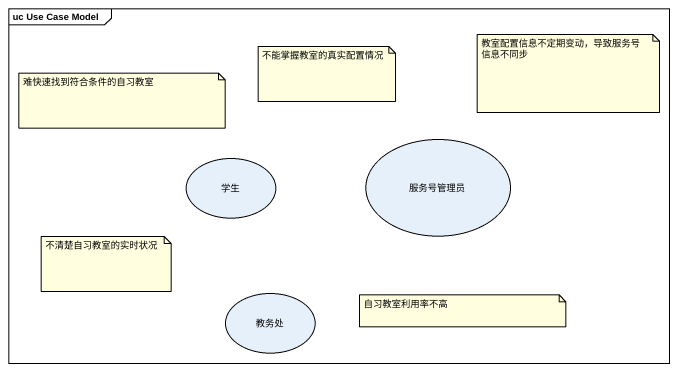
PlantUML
@startuml
mainframe uc Use Case Model
usecase 学生
usecase 服务号管理员
usecase 教务处
note as N1
  不能掌握教室的真实配置情况
end note
note as N2
  教室配置信息不定期变动，导致服务号信息不同步
end note
note as N3
  难快速找到符合条件的自习教室
end note
note as N4
  不清楚自习教室的实时状况
end note
note as N5
  自习教室利用率不高
end note
@enduml
